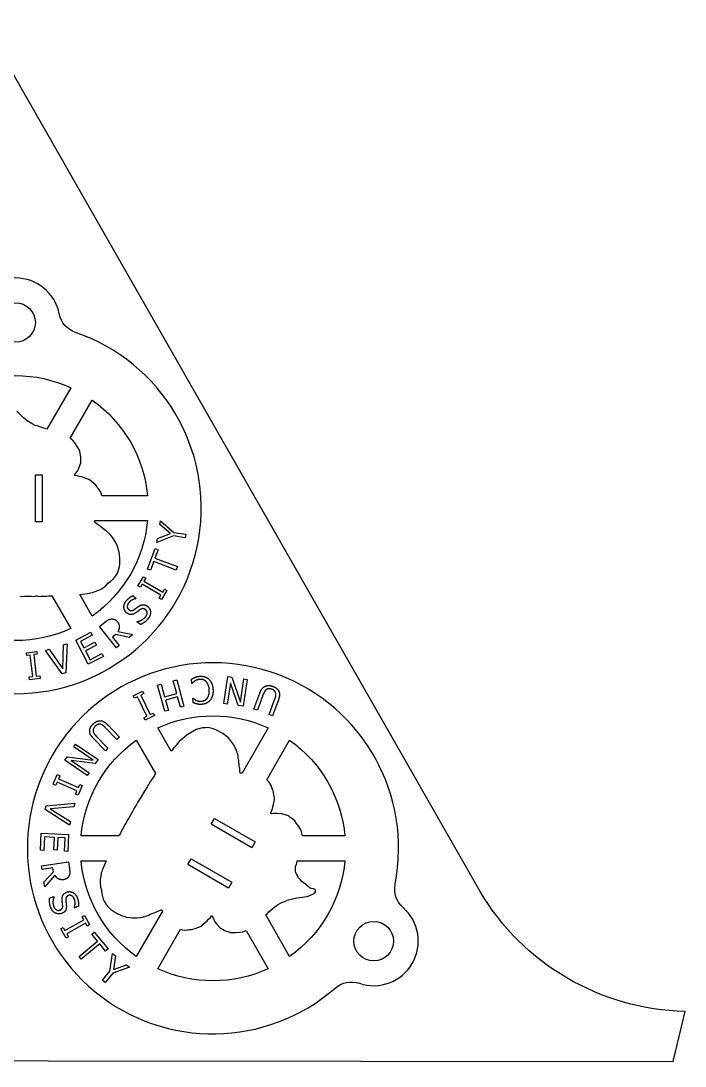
# Model space of a CAD drawing. Header units: millimetres. Extents: x 0 to 217, y 0 to 323.
# Drawn here: x 163.8 to 217.4, y 0 to 84.5 of the extents above; entities that cross this region are included whole.
import ezdxf

# ---------------------------------------------------------------- set-up
doc = ezdxf.new("R2010")
doc.units = ezdxf.units.MM
doc.layers.add('SCRAP_OUTLINE', color=8, linetype='Continuous')

msp = doc.modelspace()

# ---------------------------------------------------------------- linework, layer by layer
for points in [[(166.881, 60.799, 0.821365), (159.819, 60.799, -0.267689), (158.503, 59.295, 6.023346), (168.197, 59.295, -0.267689)], [(170.329, 46.1), (170.306, 46.228), (170.229, 46.387), (170.103, 46.588), (170.055, 46.652), (169.97, 46.745), (169.905, 46.858), (169.835, 46.946), (169.676, 47.095), (169.326, 47.388), (169.225, 47.445), (169.062, 47.485), (168.676, 47.619), (168.5, 47.649), (168.32, 47.705), (168.143, 47.728), (168.125, 47.74), (168.114, 47.759), (168.113, 47.791), (168.128, 47.823), (168.389, 48.139), (168.44, 48.239), (168.49, 48.403), (168.621, 48.769), (168.627, 48.811), (168.62, 48.909), (168.634, 49.094), (168.634, 49.216), (168.551, 49.664), (168.535, 49.706), (168.478, 49.83), (168.329, 50.092), (168.139, 50.377), (167.993, 50.549), (167.82, 50.711), (167.765, 50.747), (169.546, 53.832, -0.218412), (174.011, 46.1)], [(168.531, 38.127), (168.747, 38.149), (169.144, 38.209), (169.286, 38.224), (169.408, 38.254), (169.57, 38.268), (169.713, 38.33), (170.089, 38.465), (170.302, 38.574), (170.625, 38.795), (170.754, 38.96), (170.814, 39.02), (171.014, 39.163), (171.257, 39.378), (171.335, 39.478), (171.441, 39.633), (171.605, 39.906), (171.693, 40.19), (171.744, 40.387), (171.769, 40.577), (171.786, 40.983), (171.743, 41.41), (171.675, 41.695), (171.651, 41.837), (171.546, 42.081), (171.476, 42.279), (171.404, 42.407), (171.272, 42.607), (171.131, 42.802), (171.01, 42.947), (170.607, 43.321), (170.569, 43.329), (170.506, 43.359), (170.372, 43.482), (170.242, 43.573), (170.134, 43.677), (170.021, 43.744), (169.914, 43.831), (169.799, 43.906), (169.75, 43.954), (169.736, 43.996), (169.736, 44.012), (169.793, 44.1), (174.011, 44.1, -0.218412), (169.546, 36.367)], [(191.13, 6.692, 0.821365), (194.662, 12.809, -0.267689), (194.017, 14.7, 6.023346), (189.17, 6.305, -0.267689)], [(181.647, 23.666), (181.615, 23.665), (181.541, 23.682), (181.504, 23.711), (181.472, 23.767), (181.459, 23.83), (181.465, 24.049), (181.421, 24.307), (181.386, 24.705), (181.343, 24.918), (181.346, 25.052), (181.338, 25.103), (181.276, 25.249), (181.262, 25.351), (181.161, 25.593), (181.105, 25.716), (180.975, 25.953), (180.824, 26.176), (180.74, 26.282), (180.521, 26.546), (180.459, 26.605), (180.332, 26.685), (180.198, 26.807), (180.088, 26.881), (179.59, 27.163), (179.325, 27.271), (179.139, 27.325), (178.945, 27.359), (178.707, 27.352), (178.453, 27.333), (177.944, 27.205), (177.531, 26.973), (177.223, 26.77), (177.029, 26.62), (176.841, 26.461), (176.595, 26.274), (176.54, 26.21), (176.474, 26.109), (176.31, 25.922), (176.249, 25.817), (176.112, 25.684), (175.922, 25.451), (174.836, 27.332, -0.218412), (183.764, 27.332)], [(168.639, 18.6, -0.218412), (173.104, 26.332), (174.648, 23.657), (174.514, 23.415), (174.387, 23.206), (174.199, 22.939), (174.134, 22.826), (174.063, 22.736), (174.003, 22.607), (173.76, 22.231), (173.485, 21.755), (173.38, 21.605), (173.207, 21.305), (173.097, 21.087), (172.932, 20.854), (172.765, 20.528), (172.491, 20.052), (172.383, 19.903), (172.321, 19.72), (172.286, 19.66), (172.179, 19.54), (172.13, 19.393), (171.916, 19.023), (171.827, 18.839), (171.716, 18.669), (171.686, 18.6)], [(186.524, 18.6), (186.417, 19.042), (186.397, 19.099), (186.325, 19.241), (186.236, 19.37), (186.038, 19.614), (185.91, 19.812), (185.786, 19.921), (185.509, 20.121), (185.4, 20.214), (185.312, 20.267), (184.844, 20.392), (184.482, 20.415), (184.215, 20.408), (184.034, 20.388), (183.99, 20.394), (183.973, 20.404), (183.96, 20.432), (183.97, 20.473), (184.073, 20.736), (184.198, 21.133), (184.212, 21.289), (184.273, 21.559), (184.275, 21.675), (184.258, 21.794), (184.167, 22.237), (184.136, 22.354), (184.066, 22.489), (184.019, 22.636), (183.833, 22.937), (183.712, 23.092), (183.656, 23.146), (185.496, 26.332, -0.218412), (189.961, 18.6)], [(170.671, 16.6), (170.582, 16.402), (170.436, 16.028), (170.377, 15.897), (170.342, 15.777), (170.273, 15.629), (170.256, 15.475), (170.185, 15.082), (170.172, 14.842), (170.202, 14.452), (170.28, 14.258), (170.303, 14.176), (170.327, 13.931), (170.392, 13.613), (170.439, 13.496), (170.52, 13.327), (170.674, 13.048), (170.876, 12.83), (171.022, 12.687), (171.173, 12.57), (171.517, 12.353), (171.908, 12.176), (172.189, 12.093), (172.324, 12.042), (172.588, 12.012), (172.794, 11.974), (172.941, 11.972), (173.18, 11.985), (173.419, 12.011), (173.605, 12.043), (174.131, 12.205), (174.157, 12.234), (174.214, 12.273), (174.388, 12.328), (174.532, 12.395), (174.676, 12.436), (174.791, 12.5), (174.919, 12.55), (175.041, 12.612), (175.107, 12.63), (175.151, 12.622), (175.165, 12.613), (175.212, 12.52), (173.104, 8.867, -0.218412), (168.639, 16.6)], [(189.961, 16.6, -0.218412), (185.496, 8.867), (183.564, 12.214), (183.678, 12.303), (183.817, 12.457), (184.177, 12.765), (184.297, 12.883), (184.517, 13.026), (184.805, 13.193), (184.942, 13.261), (185.108, 13.31), (185.29, 13.41), (186.045, 13.602), (186.545, 13.666), (186.684, 13.693), (186.91, 13.718), (187.042, 13.749), (187.14, 13.784), (187.477, 13.953), (187.531, 14.002), (187.576, 14.084), (187.587, 14.152), (187.582, 14.196), (187.565, 14.236), (187.535, 14.272), (187.493, 14.299), (187.422, 14.326), (187.227, 14.365), (187.153, 14.39), (186.768, 14.699), (186.476, 14.914), (186.368, 15.063), (186.215, 15.227), (186.118, 15.404), (186.018, 15.554), (185.987, 15.642), (185.968, 15.753), (185.958, 15.867), (185.959, 16), (185.971, 16.093), (186.065, 16.394), (186.104, 16.6)], [(176.676, 11.056), (176.799, 11.012), (176.975, 10.999), (177.212, 11.008), (177.292, 11.017), (177.415, 11.044), (177.545, 11.044), (177.656, 11.061), (177.865, 11.124), (178.294, 11.281), (178.394, 11.34), (178.51, 11.46), (178.818, 11.728), (178.932, 11.865), (179.071, 11.994), (179.18, 12.135), (179.198, 12.145), (179.221, 12.145), (179.249, 12.129), (179.269, 12.1), (179.412, 11.716), (179.473, 11.623), (179.591, 11.497), (179.842, 11.201), (179.875, 11.174), (179.964, 11.132), (180.117, 11.027), (180.223, 10.966), (180.652, 10.814), (180.697, 10.806), (180.833, 10.794), (181.134, 10.792), (181.475, 10.814), (181.698, 10.854), (181.924, 10.923), (181.983, 10.953), (183.764, 7.867, -0.218412), (174.836, 7.867)]]:
    msp.add_lwpolyline(points, format="xyb", close=True)
for points in [[(158.886, 54.832, -0.218412), (167.814, 54.832), (165.882, 51.486), (165.749, 51.54), (165.545, 51.583), (165.098, 51.741), (164.936, 51.786), (164.702, 51.904), (164.414, 52.071), (164.287, 52.156), (164.161, 52.275), (163.984, 52.383), (163.44, 52.94)], [(163.716, 37.958), (164.082, 37.977), (164.631, 37.977), (164.814, 37.958), (165.003, 37.996), (165.073, 37.996), (165.231, 37.963), (165.383, 37.994), (165.81, 37.994), (166.013, 38.009), (166.216, 37.997), (166.291, 38.006), (167.814, 35.367, -0.218412), (158.886, 35.367)]]:
    msp.add_lwpolyline(points, format="xyb")
for points in [[(165.505, 47.793), (165.505, 43.992), (164.956, 43.992), (164.956, 47.793)], [(174.998, 43.766), (175.048, 44.072), (176.138, 43.141), (177.099, 42.984), (177.052, 42.695), (176.121, 42.847), (174.761, 42.316), (174.813, 42.637), (175.86, 43.042)], [(176.432, 40.37), (176.33, 40.096), (174.513, 40.774), (174.254, 40.083), (174.011, 40.174), (174.629, 41.831), (174.873, 41.74), (174.615, 41.048)], [(175.378, 38.557), (175.572, 38.444), (175.141, 37.708), (174.948, 37.822), (175.089, 38.063), (173.578, 38.947), (173.436, 38.705), (173.242, 38.819), (173.673, 39.555), (173.867, 39.441), (173.725, 39.199), (175.237, 38.316)], [(170.447, 33.113), (169.226, 32.476), (168.209, 34.427), (169.43, 35.063), (169.55, 34.833), (168.589, 34.331), (168.867, 33.797), (169.764, 34.265), (169.884, 34.034), (168.988, 33.566), (169.365, 32.842), (170.326, 33.344)], [(167.235, 34.036), (167.521, 34.12), (167.415, 31.796), (167.112, 31.707), (165.764, 33.604), (166.065, 33.692), (167.166, 32.111)], [(165.301, 31.547), (165.326, 31.324), (164.479, 31.229), (164.454, 31.452), (164.732, 31.484), (164.537, 33.223), (164.259, 33.192), (164.234, 33.415), (165.08, 33.51), (165.105, 33.287), (164.827, 33.256), (165.023, 31.516)], [(180.185, 29.303), (180.498, 31.481), (180.822, 31.434), (181.516, 29.418), (181.786, 31.296), (182.056, 31.257), (181.743, 29.08), (181.332, 29.139), (180.703, 30.989), (180.455, 29.265)], [(175.413, 28.675), (174.828, 30.796), (175.11, 30.874), (175.396, 29.836), (176.372, 30.105), (176.086, 31.143), (176.368, 31.221), (176.953, 29.1), (176.671, 29.023), (176.442, 29.854), (175.465, 29.585), (175.695, 28.753)], [(172.95, 29.731), (172.852, 29.933), (173.619, 30.305), (173.717, 30.102), (173.465, 29.98), (174.229, 28.405), (174.481, 28.527), (174.578, 28.325), (173.812, 27.953), (173.714, 28.155), (173.966, 28.277), (173.202, 29.853)], [(169.147, 23.488), (167.322, 24.716), (167.505, 24.988), (169.622, 24.736), (168.049, 25.796), (168.201, 26.022), (170.026, 24.793), (169.794, 24.449), (167.854, 24.687), (169.299, 23.714)], [(166.588, 22.687), (166.382, 22.777), (166.723, 23.557), (166.929, 23.468), (166.817, 23.211), (168.421, 22.511), (168.533, 22.767), (168.739, 22.677), (168.398, 21.896), (168.192, 21.986), (168.304, 22.243), (166.7, 22.943)], [(167.776, 19.767), (167.706, 19.478), (165.746, 20.732), (165.82, 21.038), (168.137, 21.257), (168.063, 20.952), (166.143, 20.79)], [(182.436, 17.644), (179.143, 19.545), (179.418, 20.02), (182.71, 18.119)], [(165.37, 17.448), (165.429, 18.823), (167.627, 18.728), (167.568, 17.353), (167.308, 17.364), (167.355, 18.447), (166.753, 18.473), (166.709, 17.463), (166.449, 17.474), (166.493, 18.484), (165.677, 18.519), (165.63, 17.436)], [(180.555, 14.387), (177.263, 16.288), (177.538, 16.763), (180.83, 14.863)], [(167.62, 10.455), (167.425, 10.344), (167.003, 11.084), (167.198, 11.195), (167.336, 10.952), (168.858, 11.819), (168.719, 12.062), (168.914, 12.173), (169.336, 11.433), (169.141, 11.322), (169.002, 11.565), (167.481, 10.698)], [(168.662, 8.636), (168.476, 8.861), (169.973, 10.096), (169.503, 10.665), (169.704, 10.831), (170.829, 9.466), (170.628, 9.301), (170.159, 9.87)], [(172.321, 8.18), (172.561, 7.983), (171.209, 7.505), (170.593, 6.751), (170.366, 6.936), (170.964, 7.666), (171.184, 9.11), (171.435, 8.904), (171.262, 7.795)]]:
    msp.add_lwpolyline(points, close=True)
for points in [[(172.838, 38.028), (173.105, 37.803), (173.092, 37.787)], [(171.622, 35.13), (172.832, 34.874), (172.536, 34.636), (171.445, 34.883), (171.184, 34.673), (171.732, 33.991), (171.504, 33.808), (170.127, 35.523), (170.568, 35.878)], [(173.436, 35.685), (173.155, 35.921), (173.169, 35.937)], [(177.62, 30.932), (177.599, 30.93), (177.577, 31.279)], [(177.697, 29.379), (177.675, 29.731), (177.698, 29.733)], [(183.368, 30.052), (182.889, 28.758), (182.615, 28.859), (183.091, 30.147)], [(184.584, 29.595), (184.108, 28.307), (183.834, 28.409), (184.31, 29.696)], [(170.798, 27.575), (171.75, 26.587), (171.539, 26.384), (170.587, 27.373)], [(169.857, 26.679), (170.814, 25.685), (170.603, 25.482), (169.651, 26.471)], [(166.53, 15.421), (165.703, 14.501), (165.645, 14.877), (166.404, 15.698), (166.353, 16.029), (165.488, 15.895), (165.443, 16.184), (167.618, 16.52), (167.704, 15.96)], [(166.103, 13.573), (166.448, 13.698), (166.456, 13.678)], [(168.432, 12.919), (168.103, 12.8), (168.096, 12.82)]]:
    msp.add_lwpolyline(points)
for centre in [(163.35, 60.1), (192.29, 10.1)]:
    msp.add_circle(centre, 1.6)
for points in [[(172.308, 37.619), (172.427, 37.761), (172.694, 37.965), (172.838, 38.028)], [(172.314, 36.647), (172.109, 36.819), (172.1, 37.371), (172.308, 37.619)], [(172.514, 37.471), (172.384, 37.315), (172.368, 37), (172.487, 36.9)], [(173.092, 37.787), (172.95, 37.768), (172.63, 37.609), (172.514, 37.471)], [(172.934, 36.9), (173.013, 36.955), (173.235, 37.12), (173.313, 37.171)], [(173.313, 37.171), (173.511, 37.3), (173.861, 37.281), (174.018, 37.149)], [(172.711, 36.501), (172.611, 36.496), (172.413, 36.565), (172.314, 36.647)], [(172.487, 36.9), (172.594, 36.811), (172.816, 36.818), (172.934, 36.9)], [(173.093, 36.655), (172.997, 36.587), (172.811, 36.507), (172.711, 36.501)], [(173.425, 36.895), (173.338, 36.836), (173.199, 36.731), (173.093, 36.655)], [(173.858, 36.886), (173.756, 36.971), (173.547, 36.977), (173.425, 36.895)], [(173.824, 36.274), (173.98, 36.46), (173.985, 36.779), (173.858, 36.886)], [(174.018, 37.149), (174.118, 37.066), (174.241, 36.825), (174.247, 36.696)], [(174.247, 36.696), (174.254, 36.554), (174.161, 36.282), (174.031, 36.128)], [(170.568, 35.878), (170.716, 35.996), (170.94, 36.124), (171.077, 36.138)], [(171.077, 36.138), (171.215, 36.152), (171.465, 36.054), (171.574, 35.919)], [(171.574, 35.919), (171.724, 35.732), (171.737, 35.323), (171.622, 35.13)], [(173.169, 35.937), (173.365, 35.961), (173.715, 36.145), (173.824, 36.274)], [(174.031, 36.128), (173.878, 35.945), (173.586, 35.752), (173.436, 35.685)], [(177.577, 31.279), (177.648, 31.318), (177.772, 31.388), (177.861, 31.422)], [(178.261, 31.258), (178.134, 31.25), (177.923, 31.174), (177.842, 31.123)], [(177.861, 31.422), (177.955, 31.46), (178.117, 31.503), (178.248, 31.511)], [(178.248, 31.511), (178.462, 31.524), (178.832, 31.403), (178.973, 31.267)], [(178.753, 31.069), (178.654, 31.172), (178.4, 31.267), (178.261, 31.258)], [(178.973, 31.267), (179.114, 31.133), (179.285, 30.715), (179.302, 30.438)], [(177.842, 31.123), (177.765, 31.071), (177.652, 30.968), (177.62, 30.932)], [(178.998, 30.418), (178.984, 30.644), (178.855, 30.963), (178.753, 31.069)], [(178.844, 29.742), (178.93, 29.86), (179.011, 30.207), (178.998, 30.418)], [(179.302, 30.438), (179.32, 30.162), (179.205, 29.744), (179.081, 29.584)], [(183.091, 30.147), (183.171, 30.363), (183.371, 30.638), (183.521, 30.703)], [(183.608, 30.429), (183.527, 30.37), (183.419, 30.191), (183.368, 30.052)], [(183.521, 30.703), (183.655, 30.763), (183.951, 30.761), (184.141, 30.69)], [(184.055, 30.456), (183.926, 30.504), (183.694, 30.492), (183.608, 30.429)], [(184.375, 30.145), (184.351, 30.249), (184.192, 30.405), (184.055, 30.456)], [(184.141, 30.69), (184.324, 30.623), (184.559, 30.427), (184.619, 30.297)], [(177.698, 29.733), (177.739, 29.7), (177.867, 29.608), (177.957, 29.565)], [(178.373, 29.486), (178.513, 29.495), (178.757, 29.626), (178.844, 29.742)], [(179.081, 29.584), (178.959, 29.428), (178.609, 29.251), (178.387, 29.237)], [(184.31, 29.696), (184.363, 29.84), (184.398, 30.048), (184.375, 30.145)], [(184.619, 30.297), (184.688, 30.149), (184.666, 29.816), (184.584, 29.595)], [(177.997, 29.269), (177.924, 29.288), (177.772, 29.344), (177.697, 29.379)], [(177.957, 29.565), (178.043, 29.524), (178.244, 29.478), (178.373, 29.486)], [(178.387, 29.237), (178.276, 29.23), (178.08, 29.249), (177.997, 29.269)], [(169.619, 27.653), (169.759, 27.788), (170.037, 27.915), (170.181, 27.912)], [(170.181, 27.912), (170.344, 27.911), (170.634, 27.745), (170.798, 27.575)], [(169.337, 27.1), (169.342, 27.247), (169.473, 27.512), (169.619, 27.653)], [(169.651, 26.471), (169.491, 26.637), (169.331, 26.937), (169.337, 27.1)], [(169.792, 27.473), (169.693, 27.378), (169.602, 27.164), (169.622, 27.059)], [(169.622, 27.059), (169.64, 26.96), (169.754, 26.786), (169.857, 26.679)], [(170.211, 27.627), (170.107, 27.65), (169.897, 27.575), (169.792, 27.473)], [(170.587, 27.373), (170.481, 27.483), (170.309, 27.605), (170.211, 27.627)], [(167.238, 15.069), (167, 15.032), (166.64, 15.225), (166.53, 15.421)], [(167.675, 15.389), (167.619, 15.263), (167.408, 15.095), (167.238, 15.069)], [(167.704, 15.96), (167.733, 15.773), (167.731, 15.515), (167.675, 15.389)], [(166.189, 12.836), (166.108, 13.06), (166.087, 13.409), (166.103, 13.573)], [(166.456, 13.678), (166.378, 13.496), (166.362, 13.101), (166.42, 12.942)], [(167.115, 13.385), (167.104, 13.502), (167.128, 13.703), (167.173, 13.793)], [(167.173, 13.793), (167.218, 13.882), (167.377, 14.019), (167.498, 14.063)], [(167.63, 13.787), (167.5, 13.739), (167.394, 13.544), (167.407, 13.4)], [(167.498, 14.063), (167.749, 14.154), (168.232, 13.886), (168.342, 13.583)], [(168.111, 13.478), (168.041, 13.669), (167.776, 13.84), (167.63, 13.787)], [(168.342, 13.583), (168.405, 13.409), (168.449, 13.075), (168.432, 12.919)], [(166.573, 12.364), (166.447, 12.43), (166.258, 12.646), (166.189, 12.836)], [(166.42, 12.942), (166.503, 12.714), (166.777, 12.55), (166.933, 12.607)], [(166.933, 12.607), (167.057, 12.652), (167.166, 12.831), (167.157, 12.977)], [(167.452, 12.937), (167.464, 12.7), (167.273, 12.407), (167.08, 12.337)], [(167.157, 12.977), (167.149, 13.082), (167.128, 13.255), (167.115, 13.385)], [(167.407, 13.4), (167.415, 13.304), (167.447, 13.03), (167.452, 12.937)], [(168.096, 12.82), (168.151, 12.952), (168.172, 13.309), (168.111, 13.478)], [(167.08, 12.337), (166.958, 12.292), (166.688, 12.306), (166.573, 12.364)]]:
    msp.add_open_spline(points, degree=2)
at = {"layer": 'SCRAP_OUTLINE'}
msp.add_lwpolyline([(1.647, 169.792), (1.091, 140.287, -0.053702), (0.395, 88.428), (0, 0.761), (93.913, 0.442, -0.43419), (96.616, 0.71, 0.309828), (99.051, 1.123), (107.346, 1.014, 0.490744), (111.326, 0.94, 0.080829), (124.529, 0.655, 0.168269), (129.841, 1.101, 0.282301), (132.36, 0.393, -0.137039), (134.412, 0.217), (140.729, 0.444), (216.489, 0.368), (217.449, 4.424, -0.259831), (200.879, 14.125), (152.894, 98.134, -0.191719), (148.892, 104.758), (116.782, 161.779, -0.516446)], format="xyb", dxfattribs=at)

doc.saveas('drawing.dxf')
